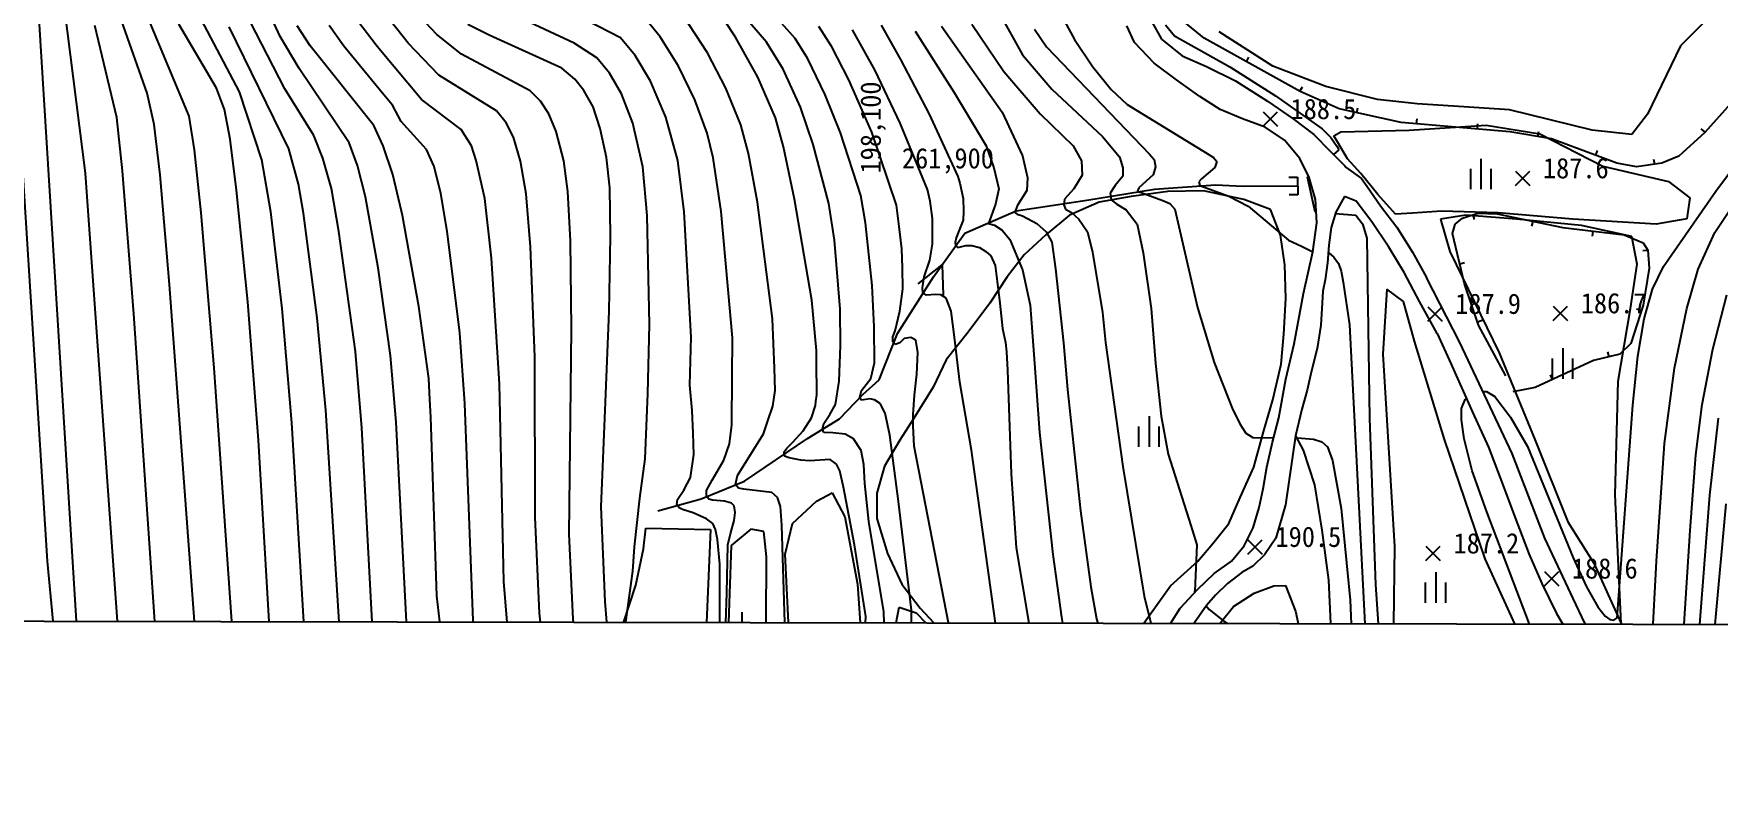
# Model space of a CAD drawing. Header units: millimetres. Extents: x 10470 to 11266, y 1103 to 1807.
# Drawn here: x 10784.3 to 10950.1, y 1380.4 to 1453.9 of the extents above; entities that cross this region are included whole.
import ezdxf
from ezdxf.xclip import XClip

# ---------------------------------------------------------------- set-up
doc = ezdxf.new("R2010")
doc.units = ezdxf.units.MM
doc.header["$LTSCALE"] = 10
doc.header["$MEASUREMENT"] = 0
doc.header["$XCLIPFRAME"] = 2
doc.layers.add('TX-PAPR', color=2, linetype='Continuous', plot=False)
doc.layers.add('TZ-BASE', color=253, linetype='Continuous')
doc.styles.add('HANA', font='GulimChe.ttf')

# ---------------------------------------------------------------- blocks, each defined once
blk = doc.blocks.new('JD-SDFHSFH5FGCFH6')
at = {"layer": 'TZ-BASE'}
for p, q in [((299.31, -18.5, 199), (292.73, -10.82, 199)), ((395.8, -12.29, 184.95), (389.24, -18.86, 184.95)), ((231.6, -78.14, 220), (227.63, -14.06, 220)), ((284.94, -18.05, 203), (276.31, -13.59, 203)), ((296.27, -17.99, 200), (294.09, -14.7, 200)), ((327.26, -13.89, 189), (329.61, -18.21, 189)), ((232.34, -31.36, 219), (230.27, -15.09, 219)), ((238.38, -23.51, 217), (235.85, -16.34, 217)), ((242.51, -25.76, 216), (238.53, -16.18, 216)), ((247.49, -23.38, 214), (243.7, -16.21, 214)), ((251.93, -23.07, 212), (248.53, -16.46, 212)), ((251.49, -17.92, 211), (250.24, -15.25, 211)), ((260.93, -18.78, 208), (259.21, -16.54, 208)), ((264.07, -18.57, 207), (261.72, -15.59, 207)), ((266.9, -17.74, 206), (265.21, -15.96, 206)), ((280.41, -18.59, 204), (274.62, -15.89, 204)), ((288.85, -17.97, 202), (287.55, -16.36, 202)), ((293.52, -19.54, 201), (291.16, -15.94, 201)), ((302.15, -18.14, 198), (300.28, -16.01, 198)), ((322.25, -15.65, 191), (324.49, -19.72, 191)), ((337.21, -16.48, 188.04), (338.16, -18.19, 188.04)), ((342.36, -18.09, 187), (340.39, -16.5, 187)), ((235.42, -25.9, 218), (233.24, -16.83, 218)), ((245.22, -23.02, 215), (241.5, -16.72, 215)), ((252.32, -28.98, 213), (246.47, -16.99, 213)), ((253.33, -21.06, 211), (251.49, -17.92, 211)), ((254.41, -18.86, 210), (253.14, -16.88, 210)), ((257.73, -18.88, 209), (256.28, -16.86, 209)), ((269.31, -19.65, 206), (266.9, -17.74, 206)), ((272.03, -17.79, 205), (269.94, -16.75, 205)), ((279.19, -21.03, 205), (272.03, -17.79, 205)), ((286.39, -19.8, 203), (284.94, -18.05, 203)), ((290.67, -20.85, 202), (288.85, -17.97, 202)), ((298.45, -21.94, 200), (296.27, -17.99, 200)), ((303.38, -20.13, 198), (302.15, -18.14, 198)), ((305.73, -18.94, 197), (304.45, -16.94, 197)), ((309.99, -21.27, 196), (307.79, -17.28, 196)), ((310.59, -16.8, 195), (312.51, -20.19, 195)), ((313.95, -17.39, 194), (317.77, -23.45, 194)), ((316.52, -16.9, 193), (322.5, -25.36, 193)), ((319.51, -16.73, 192), (322.67, -21.38, 192)), ((325.69, -17.22, 190), (326.86, -18.93, 190)), ((329.61, -18.21, 189), (331.41, -20.92, 189)), ((335.51, -18.52, 170.27), (334.75, -16.89, 170.27)), ((338.16, -18.19, 188.04), (340.2, -19.82, 188.04)), ((338.56, -16.77, 188), (339.44, -17.85, 188)), ((339.44, -17.85, 188), (344.88, -20.9, 188)), ((351.8, -23.33, 187), (342.36, -18.09, 187)), ((349.14, -20.83, 184.95), (343.83, -17.46, 184.95)), ((260.7, -26.69, 210), (254.41, -18.86, 210)), ((261.67, -23.65, 209), (257.73, -18.88, 209)), ((261.35, -19.32, 208), (260.93, -18.78, 208)), ((265.38, -24.11, 208), (261.35, -19.32, 208)), ((267.07, -21.72, 207), (264.07, -18.57, 207)), ((276.06, -23.26, 206), (269.31, -19.65, 206)), ((282.62, -20.04, 204), (280.41, -18.59, 204)), ((287.91, -22.31, 203), (286.39, -19.8, 203)), ((295.32, -23.01, 201), (293.52, -19.54, 201)), ((300.95, -21.14, 199), (299.31, -18.5, 199)), ((307.41, -22.19, 197), (305.73, -18.94, 197)), ((324.49, -19.72, 191), (327.4, -23.12, 191)), ((326.86, -18.93, 190), (337, -29.5, 190)), ((337.44, -20.56, 170.27), (335.51, -18.52, 170.27)), ((340.2, -19.82, 188.04), (342.59, -20.88, 188.04)), ((389.24, -18.86, 184.95), (385.97, -25.56, 184.95)), ((258.25, -28.37, 211), (253.33, -21.06, 211)), ((280.46, -22.13, 205), (279.19, -21.03, 205)), ((283.87, -21.52, 204), (282.62, -20.04, 204)), ((285.05, -23.56, 204), (283.87, -21.52, 204)), ((292.27, -24.16, 202), (290.67, -20.85, 202)), ((302.66, -24.87, 199), (300.95, -21.14, 199)), ((305.1, -23.67, 198), (303.38, -20.13, 198)), ((312.48, -26.46, 196), (309.99, -21.27, 196)), ((312.51, -20.19, 195), (315.31, -25.57, 195)), ((322.67, -21.38, 192), (326.23, -25.53, 192)), ((331.41, -20.92, 189), (333.23, -23.14, 189)), ((339.66, -22.19, 170.27), (337.44, -20.56, 170.27)), ((342.59, -20.88, 188.04), (345.46, -22.28, 188.04)), ((344.88, -20.9, 188), (349.39, -23.76, 188)), ((346.54, -20.41, 187), (346.78, -19.97, 187)), ((354.34, -22.86, 184.95), (349.14, -20.83, 184.95)), ((397.04, -21.3, 187), (391.62, -27.37, 187)), ((246.01, -25.1, 215), (245.22, -23.02, 215)), ((254.78, -27.65, 212), (251.93, -23.07, 212)), ((272.77, -25.24, 207), (267.07, -21.72, 207)), ((281.36, -23.24, 205), (280.46, -22.13, 205)), ((289.4, -25.87, 203), (287.91, -22.31, 203)), ((296.78, -26.62, 201), (295.32, -23.01, 201)), ((300.19, -25.92, 200), (298.45, -21.94, 200)), ((309.68, -27.35, 197), (307.41, -22.19, 197)), ((327.4, -23.12, 191), (332.38, -27.77, 191)), ((333.23, -23.14, 189), (334.78, -24.63, 189)), ((341.94, -23.84, 170.27), (339.66, -22.19, 170.27)), ((345.46, -22.28, 188.04), (348.6, -24.3, 188.04)), ((351.78, -23.32, 187), (352.03, -22.89, 187)), ((359.42, -24.12, 184.95), (354.34, -22.86, 184.95)), ((228.59, -69.54, 221), (225.78, -24.82, 221)), ((239.08, -26.59, 217), (238.38, -23.51, 217)), ((249.66, -30.05, 214), (247.49, -23.38, 214)), ((262.52, -24.68, 209), (261.67, -23.65, 209)), ((263.39, -26.28, 209), (262.52, -24.68, 209)), ((269.28, -27.06, 208), (265.38, -24.11, 208)), ((277.1, -24.29, 206), (276.06, -23.26, 206)), ((277.92, -25.52, 206), (277.1, -24.29, 206)), ((282.25, -24.86, 205), (281.36, -23.24, 205)), ((286.16, -26.44, 204), (285.05, -23.56, 204)), ((293.48, -27.43, 202), (292.27, -24.16, 202)), ((306.59, -27.41, 198), (305.1, -23.67, 198)), ((317.77, -23.45, 194), (320.92, -28.68, 194)), ((334.78, -24.63, 189), (342.65, -29.43, 189)), ((343.95, -25.11, 170.27), (341.94, -23.84, 170.27)), ((348.6, -24.3, 188.04), (351.11, -26.04, 188.04)), ((349.39, -23.76, 188), (353.99, -27.02, 188)), ((355.66, -25.04, 187), (351.8, -23.33, 187)), ((363.31, -24.56, 184.95), (359.42, -24.12, 184.95)), ((367.92, -24.84, 184.95), (363.31, -24.56, 184.95)), ((372.4, -25.13, 184.95), (367.92, -24.84, 184.95)), ((235.97, -31.13, 218), (235.42, -25.9, 218)), ((243.04, -29.09, 216), (242.51, -25.76, 216)), ((246.56, -28.01, 215), (246.01, -25.1, 215)), ((265.87, -29.03, 209), (263.39, -26.28, 209)), ((273.72, -26.43, 207), (272.77, -25.24, 207)), ((274.42, -27.83, 207), (273.72, -26.43, 207)), ((278.63, -27.26, 206), (277.92, -25.52, 206)), ((282.97, -26.97, 205), (282.25, -24.86, 205)), ((287.16, -30.74, 204), (286.16, -26.44, 204)), ((290.58, -30.12, 203), (289.4, -25.87, 203)), ((300.99, -28.77, 200), (300.19, -25.92, 200)), ((303.91, -28.55, 199), (302.66, -24.87, 199)), ((315.14, -32.97, 196), (312.48, -26.46, 196)), ((315.31, -25.57, 195), (318.15, -31.69, 195)), ((322.5, -25.36, 193), (324.49, -29.68, 193)), ((326.23, -25.53, 192), (329.47, -28.68, 192)), ((346.15, -26.03, 170.27), (343.95, -25.11, 170.27)), ((348.38, -26.86, 170.27), (346.15, -26.03, 170.27)), ((348.16, -26.76, 188.45), (349.57, -25.34, 188.45)), ((348.16, -25.34, 188.45), (349.57, -26.76, 188.45)), ((351.11, -26.04, 188.04), (353.17, -27.56, 188.04)), ((361.76, -26.39, 187), (355.66, -25.04, 187)), ((357.38, -25.42, 187), (357.49, -24.93, 187)), ((372.44, -27.3, 187), (361.76, -26.39, 187)), ((363.27, -26.52, 187), (363.31, -26.02, 187)), ((380.55, -27.13, 184.95), (372.4, -25.13, 184.95)), ((385.97, -25.56, 184.95), (384.44, -27.56, 184.95)), ((239.66, -31.53, 217), (239.08, -26.59, 217)), ((247.19, -33.03, 215), (246.56, -28.01, 215)), ((255.68, -29.89, 212), (254.78, -27.65, 212)), ((261.61, -28.68, 210), (260.7, -26.69, 210)), ((270.31, -28.68, 208), (269.28, -27.06, 208)), ((275.11, -30.18, 207), (274.42, -27.83, 207)), ((279.37, -30.14, 206), (278.63, -27.26, 206)), ((283.59, -29.82, 205), (282.97, -26.97, 205)), ((294.07, -29.87, 202), (293.48, -27.43, 202)), ((297.54, -29.43, 201), (296.78, -26.62, 201)), ((308.59, -33.58, 198), (306.59, -27.41, 198)), ((312.12, -34.53, 197), (309.68, -27.35, 197)), ((332.38, -27.77, 191), (334.04, -29.76, 191)), ((350.28, -28.13, 170.27), (348.38, -26.86, 170.27)), ((351.79, -29.93, 170.27), (350.28, -28.13, 170.27)), ((353.17, -27.56, 188.04), (354.78, -29.19, 188.04)), ((353.99, -27.02, 188), (354.83, -27.86, 188)), ((354.83, -27.86, 188), (355.43, -28.71, 188)), ((355.12, -27.71, 187.61), (355.81, -27.3, 187.61)), ((355.5, -28.3, 187.61), (355.12, -27.71, 187.61)), ((355.81, -27.3, 187.61), (362.54, -27.14, 187.61)), ((362.54, -27.14, 187.61), (370.11, -26.66, 187.61)), ((369.25, -27.03, 187), (369.29, -26.53, 187)), ((370.11, -26.66, 187.61), (375.38, -27.5, 187.61)), ((376.54, -28, 187), (372.44, -27.3, 187)), ((375.2, -27.77, 187), (375.28, -27.28, 187)), ((375.38, -27.5, 187.61), (381.59, -30.69, 187.61)), ((382.95, -30.37, 187), (376.54, -28, 187)), ((384.44, -27.56, 184.95), (380.55, -27.13, 184.95)), ((391.62, -27.37, 187), (389.07, -29.69, 187)), ((391.64, -27.35, 187), (391.26, -27.01, 187)), ((243.7, -35.28, 216), (243.04, -29.09, 216)), ((253.28, -32.44, 213), (252.32, -28.98, 213)), ((259.07, -30.6, 211), (258.25, -28.37, 211)), ((262.57, -31.5, 210), (261.61, -28.68, 210)), ((266.62, -30.7, 209), (265.87, -29.03, 209)), ((270.77, -30.12, 208), (270.31, -28.68, 208)), ((283.89, -32.82, 205), (283.59, -29.82, 205)), ((298.43, -34.23, 201), (297.54, -29.43, 201)), ((302.07, -33.91, 200), (300.99, -28.77, 200)), ((305.44, -34.35, 199), (303.91, -28.55, 199)), ((320.92, -28.68, 194), (321.67, -30.84, 194)), ((324.49, -29.68, 193), (324.99, -31.83, 193)), ((329.47, -28.68, 192), (330.3, -30.17, 192)), ((334.04, -29.76, 191), (334.37, -30.84, 191)), ((337, -29.5, 190), (337.44, -30.03, 190)), ((342.65, -29.43, 189), (343.28, -29.84, 189)), ((354.78, -29.19, 188.04), (356.2, -30.66, 188.04)), ((355.63, -29.06, 188), (355.1, -29.52, 188)), ((355.43, -28.71, 188), (355.63, -29.06, 188)), ((356.48, -29.97, 187.61), (355.5, -28.3, 187.61)), ((380.89, -29.61, 187), (381.06, -29.14, 187)), ((389.07, -29.69, 187), (387.4, -30.4, 187)), ((235.83, -80.33, 219), (232.34, -31.36, 219)), ((237.07, -45.2, 218), (235.97, -31.13, 218)), ((250.57, -35.18, 214), (249.66, -30.05, 214)), ((256.52, -32.89, 212), (255.68, -29.89, 212)), ((259.87, -33.71, 211), (259.07, -30.6, 211)), ((267.28, -33.37, 209), (266.62, -30.7, 209)), ((271.6, -33.87, 208), (270.77, -30.12, 208)), ((275.69, -33.41, 207), (275.11, -30.18, 207)), ((279.78, -33.18, 206), (279.37, -30.14, 206)), ((287.57, -35.52, 204), (287.16, -30.74, 204)), ((291.21, -35.18, 203), (290.58, -30.12, 203)), ((294.87, -35.13, 202), (294.07, -29.87, 202)), ((321.67, -30.84, 194), (322.17, -32.91, 194)), ((330.3, -30.17, 192), (330.38, -31.58, 192)), ((334.37, -30.84, 191), (334.37, -31.67, 191)), ((337.59, -30.76, 190), (337.34, -31.52, 190)), ((337.44, -30.03, 190), (337.59, -30.76, 190)), ((343.41, -30.81, 189), (342.12, -31.92, 189)), ((343.28, -29.84, 189), (343.6, -30.21, 189)), ((343.6, -30.21, 189), (343.41, -30.81, 189)), ((352.69, -31.81, 170.27), (351.79, -29.93, 170.27)), ((356.2, -30.66, 188.04), (356.35, -30.81, 188.04)), ((356.35, -30.81, 188.04), (357.84, -31.89, 188.04)), ((357.79, -31.41, 187.61), (356.48, -29.97, 187.61)), ((359.44, -33.48, 187.61), (357.79, -31.41, 187.61)), ((368.6, -32.95), (368.6, -30.95)), ((369.6, -29.95), (369.6, -32.95)), ((370.6, -32.95), (370.6, -30.95)), ((372.99, -32.58, 187.63), (374.4, -31.16, 187.63)), ((372.99, -31.16, 187.63), (374.4, -32.58, 187.63)), ((381.59, -30.69, 187.61), (388.04, -32.18, 187.61)), ((384.9, -30.76, 187), (382.95, -30.37, 187)), ((387.4, -30.4, 187), (384.9, -30.76, 187)), ((386.69, -30.5, 187), (386.62, -30.01, 187)), ((392.71, -33.13, 188), (395, -30.05, 188)), ((240.6, -42.31, 217), (239.66, -31.53, 217)), ((248.29, -44.01, 215), (247.19, -33.03, 215)), ((253.77, -35.31, 213), (253.28, -32.44, 213)), ((257.26, -37.11, 212), (256.52, -32.89, 212)), ((263.4, -35.12, 210), (262.57, -31.5, 210)), ((283.98, -37.59, 205), (283.89, -32.82, 205)), ((315.43, -34.11, 196), (315.14, -32.97, 196)), ((318.15, -31.69, 195), (318.33, -32.34, 195)), ((318.33, -32.34, 195), (318.65, -33.87, 195)), ((322.17, -32.91, 194), (321.84, -34.41, 194)), ((324.91, -33.08, 193), (323.99, -34.57, 193)), ((324.99, -31.83, 193), (324.91, -33.08, 193)), ((329.55, -32.91, 192), (328.64, -33.91, 192)), ((330.38, -31.58, 192), (329.55, -32.91, 192)), ((330.83, -34.01, 187.34), (337.49, -32.94, 187.34)), ((333.62, -32.58, 191), (333.12, -33.33, 191)), ((334.37, -31.67, 191), (333.62, -32.58, 191)), ((335.95, -32.8, 190), (335.8, -33.14, 190)), ((335.8, -33.14, 190), (338.31, -34.07, 190)), ((337.34, -31.52, 190), (335.95, -32.8, 190)), ((337.49, -32.94, 187.34), (343.48, -32.52, 187.34)), ((342.3, -33.11, 191.56), (338.81, -33.16, 191.56)), ((342.12, -31.92, 189), (341.83, -32.22, 189)), ((341.83, -32.22, 189), (341.93, -32.58, 189)), ((341.93, -32.58, 189), (344.79, -33.62, 189)), ((346.27, -33.96, 191.56), (342.3, -33.11, 191.56)), ((343.48, -32.52, 187.34), (346.22, -32.65, 187.34)), ((346.22, -32.65, 187.34), (351.57, -32.62, 187.34)), ((350.69, -31.77, 187.34), (351.55, -31.75, 187.34)), ((351.55, -31.75, 187.34), (351.58, -33.49, 187.34)), ((352.61, -31.66, 188), (352.51, -31.74, 188)), ((352.51, -31.74, 188), (353.27, -35.14, 188)), ((353.33, -33.97, 170.27), (352.69, -31.81, 170.27)), ((357.84, -31.89, 188.04), (358.42, -32.68, 188.04)), ((358.42, -32.68, 188.04), (359.73, -34.59, 188.04)), ((387.56, -40.54, 188), (392.71, -33.13, 188)), ((388.04, -32.18, 187.61), (390.14, -33.8, 187.61)), ((392.61, -37.21, 189), (396.1, -31.94, 189)), ((261.1, -40.67, 211), (259.87, -33.71, 211)), ((267.9, -37.07, 209), (267.28, -33.37, 209)), ((272.25, -39.74, 208), (271.6, -33.87, 208)), ((276.11, -38.61, 207), (275.69, -33.41, 207)), ((280.02, -38.01, 206), (279.78, -33.18, 206)), ((299.9, -45.71, 201), (298.43, -34.23, 201)), ((303.76, -43.85, 200), (302.07, -33.91, 200)), ((306.01, -37.95, 199), (305.44, -34.35, 199)), ((309.07, -36.26, 198), (308.59, -33.58, 198)), ((312.37, -36.62, 197), (312.12, -34.53, 197)), ((315.66, -35.84, 196), (315.43, -34.11, 196)), ((318.65, -33.87, 195), (318.71, -35.12, 195)), ((321.84, -34.41, 194), (321.17, -36.31, 194)), ((323.99, -34.57, 193), (323.74, -35.23, 193)), ((323.89, -35.06, 187.34), (330.83, -34.01, 187.34)), ((328.64, -33.91, 192), (328.56, -34.49, 192)), ((328.56, -34.49, 192), (328.72, -34.9, 192)), ((332.05, -34.21, 191.56), (329.13, -35.51, 191.56)), ((335.18, -33.67, 191.56), (332.05, -34.21, 191.56)), ((333.12, -33.33, 191), (333.21, -33.99, 191)), ((333.21, -33.99, 191), (333.79, -34.41, 191)), ((333.79, -34.41, 191), (334.7, -34.99, 191)), ((338.81, -33.16, 191.56), (335.18, -33.67, 191.56)), ((338.31, -34.07, 190), (338.98, -34.35, 190)), ((338.98, -34.35, 190), (339.48, -34.91, 190)), ((344.79, -33.62, 189), (346.71, -34.62, 189)), ((348.88, -34.93, 191.56), (346.27, -33.96, 191.56)), ((346.71, -34.62, 189), (350.66, -37.95, 189)), ((351.58, -33.49, 187.34), (350.73, -33.51, 187.34)), ((353.46, -36.27, 170.27), (353.33, -33.97, 170.27)), ((356.16, -33.67, 196.3), (355.33, -35.19, 196.3)), ((357.31, -34.13, 196.3), (356.16, -33.67, 196.3)), ((358.85, -36.14, 196.3), (357.31, -34.13, 196.3)), ((361.18, -35.39, 187.61), (359.44, -33.48, 187.61)), ((359.73, -34.59, 188.04), (361.32, -36.68, 188.04)), ((390.14, -33.8, 187.61), (389.84, -35.86, 187.61)), ((244.99, -50.53, 216), (243.7, -35.28, 216)), ((251.67, -44.67, 214), (250.57, -35.18, 214)), ((255.11, -45.59, 213), (253.77, -35.31, 213)), ((263.5, -35.52, 210), (263.4, -35.12, 210)), ((265.11, -44.49, 210), (263.5, -35.52, 210)), ((287.82, -46.26, 204), (287.57, -35.52, 204)), ((291.89, -47.51, 203), (291.21, -35.18, 203)), ((295.97, -47.58, 202), (294.87, -35.13, 202)), ((309.72, -42.42, 198), (309.07, -36.26, 198)), ((315.66, -38.36, 196), (315.66, -35.84, 196)), ((318.65, -36, 195), (318.33, -36.81, 195)), ((318.71, -35.12, 195), (318.65, -36, 195)), ((318.84, -37.28, 187.34), (323.89, -35.06, 187.34)), ((321.17, -36.31, 194), (321.75, -36.48, 194)), ((323.74, -35.23, 193), (323.99, -35.4, 193)), ((323.99, -35.4, 193), (324.49, -35.57, 193)), ((324.49, -35.57, 193), (325.9, -36.31, 193)), ((325.9, -36.31, 193), (326.82, -37.14, 193)), ((329.13, -35.51, 191.56), (326.78, -37.43, 191.56)), ((328.72, -34.9, 192), (329.31, -35.23, 192)), ((329.31, -35.23, 192), (330.05, -35.9, 192)), ((330.05, -35.9, 192), (330.88, -37.14, 192)), ((334.7, -34.99, 191), (335.78, -36.4, 191)), ((335.78, -36.4, 191), (336.36, -39.22, 191)), ((339.48, -34.91, 190), (341.71, -44.57, 190)), ((349.88, -37.47, 191.56), (348.88, -34.93, 191.56)), ((353.07, -39.11, 170.27), (353.46, -36.27, 170.27)), ((353.27, -35.14, 188), (353.39, -35.15, 188)), ((355.33, -35.19, 196.3), (354.87, -36.71, 196.3)), ((355.29, -35.32, 188), (357.29, -35.5, 188)), ((357.29, -35.5, 188), (357.95, -36.34, 188)), ((357.95, -36.34, 188), (358.36, -37.77, 188)), ((360.52, -38.64, 196.3), (358.85, -36.14, 196.3)), ((362.88, -35.29, 187.61), (361.18, -35.39, 187.61)), ((365.71, -35.11, 187.61), (362.88, -35.29, 187.61)), ((368.1, -35.49, 187.88), (365.63, -35.89, 187.88)), ((365.63, -35.89, 187.88), (366.55, -39.07, 187.88)), ((371.3, -35.27, 187.61), (365.71, -35.11, 187.61)), ((366.81, -37.3, 187), (367.05, -36.39, 187)), ((367.05, -36.39, 187), (367.79, -35.78, 187)), ((367.79, -35.78, 187), (369.28, -35.31, 187)), ((373.09, -35.89, 187.88), (368.1, -35.49, 187.88)), ((368.79, -35.46, 187), (368.94, -35.94, 187)), ((369.28, -35.31, 187), (371.19, -35.36, 187)), ((371.19, -35.36, 187), (377.66, -36.72, 187)), ((378.64, -35.89, 187.61), (371.3, -35.27, 187.61)), ((379.48, -36.52, 187.88), (373.09, -35.89, 187.88)), ((374.69, -36.1, 187), (374.58, -36.58, 187)), ((386.82, -36.37, 187.61), (378.64, -35.89, 187.61)), ((389.84, -35.86, 187.61), (386.82, -36.37, 187.61)), ((258.87, -48.9, 212), (257.26, -37.11, 212)), ((269.16, -47.07, 209), (267.9, -37.07, 209)), ((280.13, -46.72, 206), (280.02, -38.01, 206)), ((283.84, -44.95, 205), (283.98, -37.59, 205)), ((306.57, -44.75, 199), (306.01, -37.95, 199)), ((312.64, -38.81, 197), (312.37, -36.62, 197)), ((315.73, -41.58, 187.34), (318.84, -37.28, 187.34)), ((317.96, -37.72, 195), (317.86, -38.19, 195)), ((318.33, -36.81, 195), (317.96, -37.72, 195)), ((321.75, -36.48, 194), (322.5, -36.98, 194)), ((322.5, -36.98, 194), (323.25, -37.89, 194)), ((323.25, -37.89, 194), (324.49, -40.88, 194)), ((326.78, -37.43, 191.56), (324.66, -39.41, 191.56)), ((326.82, -37.14, 193), (327.4, -38.14, 193)), ((330.88, -37.14, 192), (331.38, -39.13, 192)), ((350.31, -40.4, 191.56), (349.88, -37.47, 191.56)), ((350.66, -37.95, 189), (351.96, -38.55, 189)), ((354.87, -36.71, 196.3), (354.65, -38.46, 196.3)), ((358.36, -37.77, 188), (358.64, -55.49, 188)), ((361.32, -36.68, 188.04), (362.86, -39.13, 188.04)), ((367.98, -42.25, 187), (366.81, -37.3, 187)), ((377.66, -36.72, 187), (383.68, -37.44, 187)), ((384.45, -37.61, 187.88), (379.48, -36.52, 187.88)), ((380.6, -37.07, 187), (380.54, -37.57, 187)), ((383.68, -37.44, 187), (385.54, -38.21, 187)), ((384.96, -40.31, 187.88), (384.45, -37.61, 187.88)), ((390.96, -40.82, 189), (392.61, -37.21, 189)), ((273.06, -52.1, 208), (272.25, -39.74, 208)), ((276.53, -49.42, 207), (276.11, -38.61, 207)), ((312.69, -40.69, 197), (312.64, -38.81, 197)), ((315.39, -39.91, 196), (315.66, -38.36, 196)), ((317.86, -38.19, 195), (317.9, -38.53, 195)), ((317.9, -38.53, 195), (318.15, -38.69, 195)), ((318.15, -38.69, 195), (318.93, -38.47, 195)), ((318.93, -38.47, 195), (319.52, -38.47, 195)), ((319.52, -38.47, 195), (320.27, -38.69, 195)), ((320.27, -38.69, 195), (320.9, -39.06, 195)), ((320.9, -39.06, 195), (321.4, -39.5, 195)), ((321.4, -39.5, 195), (321.81, -40.44, 195)), ((324.66, -39.41, 191.56), (323, -41.58, 191.56)), ((327.4, -38.14, 193), (327.73, -40.79, 193)), ((331.38, -39.13, 192), (332.37, -45.07, 192)), ((336.36, -39.22, 191), (337.17, -44.68, 191)), ((351.96, -38.55, 189), (353, -39.06, 189)), ((352.14, -43.21, 170.27), (353.07, -39.11, 170.27)), ((353, -39.06, 189), (353.07, -39.06, 189)), ((354.65, -38.46, 196.3), (354.51, -40.2, 196.3)), ((354.58, -39.21, 189), (354.65, -39.22, 189)), ((354.65, -39.22, 189), (355.13, -39.63, 189)), ((355.13, -39.63, 189), (355.57, -40.25, 189)), ((362.05, -41.15, 196.3), (360.52, -38.64, 196.3)), ((362.86, -39.13, 188.04), (364.25, -41.64, 188.04)), ((366.55, -39.07, 187.88), (371.4, -49.04, 187.88)), ((386.01, -38.96, 187), (385.51, -39, 187)), ((385.54, -38.21, 187), (386.01, -38.95, 187)), ((386.01, -38.95, 187), (386.15, -40.71, 187)), ((262.33, -49.31, 211), (261.1, -40.67, 211)), ((312.74, -42.74, 197), (312.69, -40.69, 197)), ((314.25, -42.25, 187.34), (316.59, -40.38, 187.34)), ((314.84, -41.56, 196), (315.39, -39.91, 196)), ((316.59, -40.38, 187.34), (316.69, -43.38, 187.34)), ((321.81, -40.44, 195), (322.02, -42.03, 195)), ((324.49, -40.88, 194), (325.24, -44.36, 194)), ((327.73, -40.79, 193), (328.54, -48.07, 193)), ((350.41, -43.68, 191.56), (350.31, -40.4, 191.56)), ((354.51, -40.2, 196.3), (354.28, -41.85, 196.3)), ((355.57, -40.25, 189), (355.86, -41.01, 189)), ((355.86, -41.01, 189), (356.05, -42.1, 189)), ((363.54, -44, 196.3), (362.05, -41.15, 196.3)), ((367.51, -40.27, 187), (367.99, -40.15, 187)), ((384.31, -44.68, 187.88), (384.96, -40.31, 187.88)), ((386.15, -40.71, 187), (385.56, -44.35, 187)), ((386.47, -42.77, 188), (387.56, -40.54, 188)), ((389.86, -44.67, 189), (390.96, -40.82, 189)), ((243.48, -81.44, 217), (240.6, -42.31, 217)), ((309.9, -46.49, 198), (309.72, -42.42, 198)), ((312.2, -47.14, 187.34), (315.73, -41.58, 187.34)), ((312.42, -44.94, 197), (312.74, -42.74, 197)), ((314.65, -42.65, 196), (314.84, -41.56, 196)), ((314.7, -43.11, 196), (314.65, -42.65, 196)), ((323, -41.58, 191.56), (321.28, -44.15, 191.56)), ((322.02, -42.03, 195), (322.27, -44.16, 195)), ((354.04, -42.97, 196.3), (353.98, -44.13, 196.3)), ((354.28, -41.85, 196.3), (354.04, -42.97, 196.3)), ((356.05, -42.1, 189), (356.66, -46.3, 189)), ((360.34, -42.79, 188.26), (359.96, -49.18, 188.26)), ((361.98, -43.98, 188.26), (360.34, -42.79, 188.26)), ((367.52, -48.03, 188.04), (364.25, -41.64, 188.04)), ((369.36, -46.33, 187), (367.98, -42.25, 187)), ((385.66, -45.69, 188), (386.47, -42.77, 188)), ((249.33, -57.63, 215), (248.29, -44.01, 215)), ((252.63, -55.93, 214), (251.67, -44.67, 214)), ((266.1, -51.56, 210), (265.11, -44.49, 210)), ((304.24, -48.82, 200), (303.76, -43.85, 200)), ((315.02, -43.38, 196), (314.7, -43.11, 196)), ((315.98, -43.29, 196), (315.02, -43.38, 196)), ((316.48, -43.34, 196), (315.98, -43.29, 196)), ((316.99, -43.66, 196), (316.48, -43.34, 196)), ((317.49, -44.94, 196), (316.99, -43.66, 196)), ((321.28, -44.15, 191.56), (319.15, -47.02, 191.56)), ((322.27, -44.16, 195), (322.54, -46.65, 195)), ((325.24, -44.36, 194), (325.67, -50.09, 194)), ((337.17, -44.68, 191), (337.57, -50.1, 191)), ((341.71, -44.57, 190), (343.36, -49.99, 190)), ((350.22, -47.19, 191.56), (350.41, -43.68, 191.56)), ((351.23, -48.14, 170.27), (352.14, -43.21, 170.27)), ((353.98, -44.13, 196.3), (353.85, -46.32, 196.3)), ((363.07, -47.89, 188.26), (361.98, -43.98, 188.26)), ((365.3, -47.13, 196.3), (363.54, -44, 196.3)), ((364.36, -45.92, 187.92), (365.77, -44.5, 187.92)), ((364.36, -44.5, 187.92), (365.77, -45.92, 187.92)), ((376.71, -45.86, 186.68), (378.12, -44.44, 186.68)), ((376.71, -44.44, 186.68), (378.12, -45.86, 186.68)), ((383.09, -51.81, 187.88), (384.31, -44.68, 187.88)), ((385.56, -44.35, 187), (384.33, -48.12, 187)), ((385.38, -44.88, 187), (384.91, -44.73, 187)), ((388.63, -50.55, 189), (389.86, -44.67, 189)), ((392.41, -48.68, 190), (393.8, -43.33, 190)), ((239.38, -78.89, 218), (237.07, -45.2, 218)), ((255.97, -54.69, 213), (255.11, -45.59, 213)), ((283.47, -53.88, 205), (283.84, -44.95, 205)), ((287.63, -53.04, 204), (287.82, -46.26, 204)), ((300.09, -50.54, 201), (299.9, -45.71, 201)), ((306.61, -48.32, 199), (306.57, -44.75, 199)), ((311.96, -46.86, 197), (312.42, -44.94, 197)), ((317.81, -47.49, 196), (317.49, -44.94, 196)), ((332.37, -45.07, 192), (332.66, -48.03, 192)), ((353.85, -46.32, 196.3), (353.47, -48.62, 196.3)), ((356.66, -46.3, 189), (358.46, -81.58, 189)), ((369.25, -46, 187), (369.72, -45.84, 187)), ((372.06, -51.3, 187), (369.36, -46.33, 187)), ((385.04, -49.37, 188), (385.66, -45.69, 188)), ((269.65, -54.01, 209), (269.16, -47.07, 209)), ((279.9, -66.87, 206), (280.13, -46.72, 206)), ((291.78, -52.21, 203), (291.89, -47.51, 203)), ((295.94, -51.37, 202), (295.97, -47.58, 202)), ((309.95, -50.01, 198), (309.9, -46.49, 198)), ((310.39, -51.69, 187.34), (312.2, -47.14, 187.34)), ((311.73, -47.45, 197), (311.96, -46.86, 197)), ((311.73, -47.95, 197), (311.73, -47.45, 197)), ((311.96, -48.23, 197), (311.73, -47.95, 197)), ((312.42, -48.04, 197), (311.96, -48.23, 197)), ((312.87, -47.63, 197), (312.42, -48.04, 197)), ((313.51, -47.54, 197), (312.87, -47.63, 197)), ((314.01, -47.81, 197), (313.51, -47.54, 197)), ((314.2, -49, 197), (314.01, -47.81, 197)), ((319.15, -47.02, 191.56), (317, -49.74, 191.56)), ((318.34, -51.92, 196), (317.81, -47.49, 196)), ((322.54, -46.65, 195), (322.83, -48.01, 195)), ((322.83, -48.01, 195), (322.91, -48.93, 195)), ((332.66, -48.03, 192), (334.36, -60.21, 192)), ((349.93, -50.17, 191.56), (350.22, -47.19, 191.56)), ((366.01, -57.56, 188.26), (363.07, -47.89, 188.26)), ((365.3, -47.13, 198.71), (366.62, -50.1, 198.71)), ((372.68, -58.95, 188.04), (367.52, -48.03, 188.04)), ((259.5, -56.4, 212), (258.87, -48.9, 212)), ((262.89, -55.86, 211), (262.33, -49.31, 211)), ((276.56, -65.21, 207), (276.53, -49.42, 207)), ((304.25, -49.42, 200), (304.24, -48.82, 200)), ((304.25, -49.91, 200), (304.25, -49.42, 200)), ((306.47, -51.84, 199), (306.61, -48.32, 199)), ((314.11, -51.15, 197), (314.2, -49, 197)), ((322.91, -48.93, 195), (323.02, -50.75, 195)), ((328.54, -48.07, 193), (328.91, -52.66, 193)), ((350.42, -51.63, 189.73), (351.23, -48.14, 189.73)), ((353.47, -48.62, 196.3), (352.91, -50.94, 196.3)), ((359.96, -49.18, 188.26), (361.11, -68.08, 188.26)), ((371.4, -49.04, 187.88), (374.9, -57.56, 187.88)), ((376.65, -51.59), (376.65, -49.59)), ((377.65, -48.59), (377.65, -51.59)), ((378.65, -51.59), (378.65, -49.59)), ((383.27, -49.18, 187), (380.67, -49.79, 187)), ((382.2, -49.43, 187), (382.08, -48.94, 187)), ((384.33, -48.12, 187), (383.27, -49.18, 187)), ((384.54, -54.2, 188), (385.04, -49.37, 188)), ((391.37, -54.12, 190), (392.41, -48.68, 190)), ((247.11, -81.2, 216), (244.99, -50.53, 216)), ((295.92, -56.11, 202), (295.94, -51.37, 202)), ((300.16, -52.75, 201), (300.09, -50.54, 201)), ((304.27, -53.17, 200), (304.25, -49.91, 200)), ((309.58, -51.56, 198), (309.95, -50.01, 198)), ((313.88, -53.21, 197), (314.11, -51.15, 197)), ((317, -49.74, 191.56), (315.72, -52.41, 191.56)), ((323.02, -50.75, 195), (323.37, -60.93, 195)), ((325.67, -50.09, 194), (326.16, -56.89, 194)), ((337.57, -50.1, 191), (338.14, -55.26, 191)), ((343.36, -49.99, 190), (345.13, -54.48, 190)), ((349.13, -53.67, 191.56), (349.93, -50.17, 191.56)), ((352.91, -50.94, 196.3), (352.51, -52.72, 196.3)), ((366.62, -50.1, 198.71), (368.77, -54.89, 198.71)), ((380.67, -49.79, 187), (374.94, -52.45, 187)), ((376.65, -51.65, 187), (376.44, -51.2, 187)), ((387.65, -57.95, 189), (388.63, -50.55, 189)), ((266.21, -53.63, 210), (266.1, -51.56, 210)), ((273.47, -71.53, 208), (273.06, -52.1, 208)), ((291.99, -54.71, 203), (291.78, -52.21, 203)), ((299.93, -54.29, 201), (300.16, -52.75, 201)), ((306.11, -54.12, 199), (306.47, -51.84, 199)), ((308.49, -53.39, 198), (308.67, -52.75, 198)), ((308.67, -52.75, 198), (309.58, -51.56, 198)), ((308.78, -53.15, 197.57), (310.39, -51.69, 197.57)), ((315.72, -52.41, 191.56), (313.77, -55.54, 191.56)), ((319.48, -58.61, 196), (318.34, -51.92, 196)), ((328.91, -52.66, 193), (330.21, -64.57, 193)), ((349.73, -55.42, 189.73), (350.42, -51.63, 189.73)), ((352.51, -52.72, 196.3), (351.97, -54.58, 196.3)), ((369.79, -52.84, 188), (370.14, -52.83, 188)), ((370.14, -52.83, 188), (370.95, -53.32, 188)), ((374.94, -52.45, 187), (372.74, -52.87, 187)), ((382.81, -63.01, 187.88), (383.09, -51.81, 187.88)), ((257.66, -81.3, 213), (255.97, -54.69, 213)), ((266.3, -55.38, 210), (266.21, -53.63, 210)), ((270.47, -75.35, 209), (269.65, -54.01, 209)), ((283.05, -64.18, 205), (283.47, -53.88, 205)), ((287.37, -59.47, 204), (287.63, -53.04, 204)), ((299.46, -55.74, 201), (299.93, -54.29, 201)), ((303.73, -55.44, 200), (304.13, -54.21, 200)), ((304.13, -54.21, 200), (304.18, -53.83, 200)), ((304.18, -53.83, 200), (304.27, -53.17, 200)), ((305.56, -55.12, 199), (306.11, -54.12, 199)), ((306.51, -55.53, 197.57), (308.78, -53.15, 197.57)), ((308.67, -53.71, 198), (308.49, -53.39, 198)), ((309.49, -53.57, 198), (308.67, -53.71, 198)), ((309.95, -53.66, 198), (309.49, -53.57, 198)), ((310.5, -54.03, 198), (309.95, -53.66, 198)), ((311, -54.99, 198), (310.5, -54.03, 198)), ((313.74, -55.12, 197), (313.88, -53.21, 197)), ((345.13, -54.48, 190), (345.87, -56.01, 190)), ((348.21, -56.8, 191.56), (349.13, -53.67, 191.56)), ((351.97, -54.58, 196.3), (351.34, -57.2, 196.3)), ((367.67, -55.62, 188), (367.69, -54.53, 188)), ((367.69, -54.53, 188), (368.04, -53.62, 188)), ((368.04, -53.62, 188), (368.15, -53.52, 188)), ((370.95, -53.32, 188), (372.51, -55.38, 188)), ((383.01, -75.11, 188), (384.54, -54.2, 188)), ((390.74, -59.07, 190), (391.37, -54.12, 190)), ((254.03, -79.02, 214), (252.63, -55.93, 214)), ((263.95, -76.22, 211), (262.89, -55.86, 211)), ((266.87, -72.93, 210), (266.3, -55.38, 210)), ((292.09, -56.95, 203), (291.99, -54.71, 203)), ((295.68, -57.98, 202), (295.92, -56.11, 202)), ((299.01, -57.01, 201), (299.46, -55.74, 201)), ((302.91, -56.72, 200), (303.73, -55.44, 200)), ((303.34, -57.47, 197.57), (306.51, -55.53, 197.57)), ((304.83, -56.54, 199), (304.97, -55.99, 199)), ((304.97, -55.99, 199), (305.56, -55.12, 199)), ((311.46, -57.14, 198), (311, -54.99, 198)), ((313.77, -55.54, 191.56), (312.43, -57.64, 191.56)), ((313.74, -56.22, 197), (313.74, -55.12, 197)), ((313.84, -58.22, 197), (313.74, -56.22, 197)), ((335.95, -58.27, 191.15), (335.95, -56.27, 191.15)), ((336.95, -55.27, 191.15), (336.95, -58.27, 191.15)), ((337.95, -58.27, 191.15), (337.95, -56.27, 191.15)), ((338.14, -55.26, 191), (338.82, -59.01, 191)), ((345.87, -56.01, 190), (346.46, -56.93, 190)), ((349.1, -57.82, 189.73), (349.73, -55.42, 189.73)), ((358.64, -55.49, 188), (359.21, -71.81, 188)), ((367.95, -57.5, 188), (367.67, -55.62, 188)), ((368.77, -54.89, 198.71), (370.35, -58.31, 198.71)), ((372.51, -55.38, 188), (374.17, -58.26, 188)), ((392.13, -63.05, 191), (392.98, -55.45, 191)), ((250.85, -82.82, 215), (249.33, -57.63, 215)), ((260.51, -75.51, 212), (259.5, -56.4, 212)), ((292.18, -59.05, 203), (292.09, -56.95, 203)), ((295.12, -59.61, 202), (295.68, -57.98, 202)), ((296.46, -61.11, 201), (299.01, -57.01, 201)), ((297.15, -61.65, 197.57), (303.34, -57.47, 197.57)), ((301.31, -58.41, 200), (301.9, -57.82, 200)), ((301.9, -57.82, 200), (302.91, -56.72, 200)), ((304.97, -56.86, 199), (304.83, -56.54, 199)), ((305.83, -56.91, 199), (304.97, -56.86, 199)), ((307.07, -57.04, 199), (305.83, -56.91, 199)), ((307.89, -57.5, 199), (307.07, -57.04, 199)), ((308.62, -58.64, 199), (307.89, -57.5, 199)), ((312.43, -57.64, 191.56), (310.92, -60.19, 191.56)), ((312.29, -63.66, 198), (311.46, -57.14, 198)), ((326.16, -56.89, 194), (327.49, -68.88, 194)), ((346.46, -56.93, 190), (347.15, -57.37, 190)), ((347.15, -57.37, 190), (349.21, -57.39, 190)), ((347.24, -60.27, 191.56), (348.21, -56.8, 191.56)), ((348.52, -60.27, 189.73), (349.1, -57.82, 189.73)), ((351.34, -57.2, 196.3), (350.36, -63.99, 196.3)), ((351.3, -57.41, 190), (351.93, -57.42, 190)), ((351.34, -57.2, 193.67), (352.12, -58.6, 193.67)), ((351.93, -57.42, 190), (353.12, -57.54, 190)), ((353.12, -57.54, 190), (353.93, -57.8, 190)), ((353.93, -57.8, 190), (354.49, -58.27, 190)), ((370.02, -69.3, 188.26), (366.01, -57.56, 188.26)), ((368.74, -60.63, 188), (367.95, -57.5, 188)), ((374.9, -57.56, 187.88), (378.15, -65.67, 187.88)), ((386.86, -69.52, 189), (387.65, -57.95, 189)), ((286.86, -63.34, 204), (287.37, -59.47, 204)), ((291.85, -61.29, 203), (292.18, -59.05, 203)), ((293.96, -61.57, 202), (295.12, -59.61, 202)), ((301.04, -58.78, 200), (301.31, -58.41, 200)), ((301.08, -59.19, 200), (301.04, -58.78, 200)), ((301.54, -59.37, 200), (301.08, -59.19, 200)), ((302.68, -59.6, 200), (301.54, -59.37, 200)), ((303.59, -59.66, 200), (302.68, -59.6, 200)), ((305.58, -59.53, 200), (303.59, -59.66, 200)), ((306.2, -59.99, 200), (305.58, -59.53, 200)), ((308.9, -60.01, 199), (308.62, -58.64, 199)), ((317.33, -76.12, 197), (313.84, -58.22, 197)), ((322.25, -78.6, 196), (319.48, -58.61, 196)), ((338.82, -59.01, 191), (341.06, -66.02, 191)), ((352.12, -58.6, 193.67), (353.21, -62.02, 193.67)), ((354.49, -58.27, 190), (355.01, -59.63, 190)), ((355.01, -59.63, 190), (355.86, -64.35, 190)), ((370.35, -58.31, 198.71), (371.74, -62.03, 198.71)), ((375.87, -67.26, 188.04), (372.68, -58.95, 188.04)), ((374.17, -58.26, 188), (378.67, -69.2, 188)), ((390.19, -66.5, 190), (390.74, -59.07, 190)), ((291.2, -62.55, 203), (291.85, -61.29, 203)), ((296.27, -61.99, 201), (296.46, -61.11, 201)), ((306.52, -60.66, 200), (306.2, -59.99, 200)), ((306.88, -62.25, 200), (306.52, -60.66, 200)), ((308.99, -61.89, 199), (308.9, -60.01, 199)), ((310.92, -60.19, 191.56), (310.16, -62.83, 191.56)), ((323.37, -60.93, 195), (323.87, -68.21, 195)), ((334.36, -60.21, 192), (336.48, -72.97, 192)), ((345.9, -63.28, 191.56), (347.24, -60.27, 191.56)), ((348.17, -62.42, 189.73), (348.52, -60.27, 189.73)), ((370.17, -64.69, 188), (368.74, -60.63, 188)), ((290.55, -63.48, 203), (291.2, -62.55, 203)), ((292.88, -63.39, 197.57), (297.15, -61.65, 197.57)), ((293.4, -62.59, 202), (293.96, -61.57, 202)), ((293.4, -63.15, 202), (293.4, -62.59, 202)), ((296.57, -62.34, 201), (296.27, -61.99, 201)), ((297.08, -62.45, 201), (296.57, -62.34, 201)), ((299.83, -62.77, 201), (297.08, -62.45, 201)), ((300.39, -63.26, 201), (299.83, -62.77, 201)), ((304.22, -63.62, 200.97), (305.78, -62.82, 200.97)), ((305.78, -62.82, 200.97), (307.01, -65.18, 200.97)), ((307.96, -67.92, 200), (306.88, -62.25, 200)), ((309.39, -65.62, 199), (308.99, -61.89, 199)), ((310.16, -62.83, 191.56), (310.18, -65.34, 191.56)), ((347.77, -64.24, 189.73), (348.17, -62.42, 189.73)), ((353.21, -62.02, 193.67), (353.96, -66.47, 193.67)), ((371.74, -62.03, 198.71), (372.95, -65.26, 198.71)), ((283.46, -73.51, 205), (283.05, -64.18, 205)), ((286.32, -68.11, 204), (286.86, -63.34, 204)), ((288.64, -64.59, 197.57), (292.88, -63.39, 197.57)), ((290.5, -63.95, 203), (290.55, -63.48, 203)), ((290.73, -64.27, 203), (290.5, -63.95, 203)), ((291.06, -64.46, 203), (290.73, -64.27, 203)), ((292.09, -64.79, 203), (291.06, -64.46, 203)), ((293.63, -63.43, 202), (293.4, -63.15, 202)), ((294, -63.53, 202), (293.63, -63.43, 202)), ((295.17, -63.62, 202), (294, -63.53, 202)), ((295.87, -63.81, 202), (295.17, -63.62, 202)), ((296.15, -64.09, 202), (295.87, -63.81, 202)), ((296.24, -64.74, 202), (296.15, -64.09, 202)), ((300.68, -64.14, 201), (300.39, -63.26, 201)), ((300.83, -65.99, 201), (300.68, -64.14, 201)), ((301.89, -65.83, 200.97), (304.22, -63.62, 200.97)), ((313.58, -74.35, 198), (312.29, -63.66, 198)), ((330.21, -64.57, 193), (331.22, -72.07, 193)), ((344.79, -65.81, 191.56), (345.9, -63.28, 191.56)), ((347.2, -66.25, 189.73), (347.77, -64.24, 189.73)), ((350.36, -63.99, 196.3), (349.41, -67.27, 196.3)), ((355.86, -64.35, 190), (356.73, -73.36, 190)), ((383.39, -75.65, 187.88), (382.81, -63.01, 187.88)), ((390.48, -83.85, 191), (392.13, -63.05, 191)), ((391.87, -83.87, 192), (393.73, -63.88, 192)), ((276.98, -74.65, 207), (276.56, -65.21, 207)), ((287.22, -68.32, 204.1), (287.43, -66.28, 204.1)), ((287.43, -66.28, 204.1), (293.8, -66.4, 204.1)), ((293.4, -65.35, 203), (292.09, -64.79, 203)), ((294.05, -65.81, 203), (293.4, -65.35, 203)), ((294.3, -66.41, 203), (294.05, -65.81, 203)), ((295.78, -66.84, 202), (296.15, -65.53, 202)), ((296.15, -65.53, 202), (296.24, -64.74, 202)), ((301.3, -81.24, 201), (300.83, -65.99, 201)), ((301.16, -68.85, 200.97), (301.89, -65.83, 200.97)), ((307.01, -65.18, 200.97), (308.27, -71.78, 200.97)), ((310.85, -74.51, 199), (309.39, -65.62, 199)), ((310.18, -65.34, 191.56), (311.21, -68.78, 191.56)), ((341.06, -66.02, 191), (341.65, -67.91, 191)), ((343.22, -67.79, 191.56), (344.79, -65.81, 191.56)), ((346.3, -68.01, 189.73), (347.2, -66.25, 189.73)), ((375.18, -77.82, 188), (370.17, -64.69, 188)), ((372.95, -65.26, 198.71), (374.35, -68.88, 198.71)), ((378.15, -65.67, 187.88), (380.7, -69.74, 187.88)), ((280.31, -75.23, 206), (279.9, -66.87, 206)), ((293.8, -66.4, 204.1), (292.74, -90.53, 204.1)), ((294.5, -67.39, 203), (294.3, -66.41, 203)), ((294.74, -69.81, 203), (294.5, -67.39, 203)), ((295.4, -72.67, 202), (295.5, -67.91, 202)), ((295.5, -67.91, 202), (295.78, -66.84, 202)), ((297.76, -66.39, 201.86), (295.83, -67.99, 201.86)), ((299.07, -66.61, 201.86), (297.76, -66.39, 201.86)), ((299.33, -69.12, 201.86), (299.07, -66.61, 201.86)), ((309.08, -74.96, 200), (307.96, -67.92, 200)), ((341.65, -67.91, 191), (341.5, -71.69, 191)), ((341.75, -69.52, 191.56), (343.22, -67.79, 191.56)), ((346.68, -68.84, 190.46), (348.09, -67.42, 190.46)), ((346.68, -67.42, 190.46), (348.09, -68.84, 190.46)), ((349.41, -67.27, 196.3), (348.31, -68.91, 196.3)), ((353.96, -66.47, 193.67), (354.61, -71.41, 193.67)), ((378.68, -73.2, 188.04), (375.87, -67.26, 188.04)), ((389.09, -83.83, 190), (390.19, -66.5, 190)), ((229.54, -79.38, 221), (228.59, -69.54, 221)), ((286.18, -70.5, 204), (286.32, -68.11, 204)), ((286.47, -71.88, 204.1), (287.22, -68.32, 204.1)), ((295.83, -67.99, 201.86), (295.56, -75.63, 201.86)), ((299.27, -75.43, 201.86), (299.33, -69.12, 201.86)), ((301.49, -75.62, 200.97), (301.16, -68.85, 200.97)), ((311.21, -68.78, 191.56), (312.63, -71.78, 191.56)), ((323.87, -68.21, 195), (325.43, -77.48, 195)), ((327.49, -68.88, 194), (328.33, -75.05, 194)), ((339.06, -71.95, 191.56), (341.75, -69.52, 191.56)), ((343.37, -70.75, 189.73), (345.05, -69.53, 189.73)), ((345.05, -69.53, 189.73), (346.3, -68.01, 189.73)), ((348.31, -68.91, 196.3), (347.16, -70.01, 196.3)), ((361.11, -68.08, 188.26), (360.95, -78.34, 188.26)), ((364.19, -69.48, 187.23), (365.6, -68.06, 187.23)), ((364.19, -68.06, 187.23), (365.6, -69.48, 187.23)), ((374.85, -79.94, 188.26), (370.02, -69.3, 188.26)), ((374.35, -68.88, 198.71), (375.6, -71.73, 198.71)), ((378.67, -69.2, 188), (379.99, -72.07, 188)), ((386.49, -76.98, 189), (386.86, -69.52, 189)), ((285.06, -78.5, 204), (286.18, -70.5, 204)), ((294.74, -73.66, 203), (294.74, -69.81, 203)), ((341.74, -72.29, 189.73), (343.37, -70.75, 189.73)), ((346.06, -70.66, 196.3), (344.67, -71.74, 196.3)), ((347.16, -70.01, 196.3), (346.06, -70.66, 196.3)), ((365.15, -70.62), (365.15, -73.62)), ((375.84, -71.95, 188.64), (377.25, -70.53, 188.64)), ((375.84, -70.53, 188.64), (377.25, -71.95, 188.64)), ((380.7, -69.74, 187.88), (383.39, -75.65, 187.88)), ((274.03, -78.01, 208), (273.47, -71.53, 208)), ((285.27, -75.51, 204.1), (286.47, -71.88, 204.1)), ((295.26, -77.25, 202), (295.4, -72.67, 202)), ((308.27, -71.78, 200.97), (308.58, -76.37, 200.97)), ((312.63, -71.78, 191.56), (314.43, -74.14, 191.56)), ((331.22, -72.07, 193), (331.78, -75.2, 193)), ((336.16, -76.04, 191.56), (339.06, -71.95, 191.56)), ((340.02, -74.16, 189.73), (341.74, -72.29, 189.73)), ((341.48, -71.96, 191), (341.43, -72.57, 191)), ((341.43, -72.57, 191), (341.45, -72.6, 191)), ((341.5, -71.69, 191), (341.48, -71.96, 191)), ((343.48, -72.86, 196.3), (342.61, -73.88, 196.3)), ((344.67, -71.74, 196.3), (343.48, -72.86, 196.3)), ((345.24, -73.99, 191.31), (347.28, -72.69, 191.31)), ((347.28, -72.69, 191.31), (349.22, -71.96, 191.31)), ((349.22, -71.96, 191.31), (350.36, -71.91, 191.31)), ((350.36, -71.91, 191.31), (351.36, -74.45, 191.31)), ((354.61, -71.41, 193.67), (354.81, -75.88, 193.67)), ((359.21, -71.81, 188), (359.62, -77.7, 188)), ((364.15, -73.62), (364.15, -71.62)), ((366.15, -73.62), (366.15, -71.62)), ((375.6, -71.73, 198.71), (377.02, -74.69, 198.71)), ((379.99, -72.07, 188), (381.11, -74.01, 188)), ((267.93, -81.38, 210), (266.87, -72.93, 210)), ((284.07, -82.57, 205), (283.46, -73.51, 205)), ((294.38, -97.52, 203), (294.74, -73.66, 203)), ((296.88, -74.55, 201.89), (296.88, -77.55, 201.89)), ((310.92, -77.5, 199), (310.85, -74.51, 199)), ((311.14, -80.46, 197.78), (312.36, -74.04, 197.78)), ((312.36, -74.04, 197.78), (314.03, -74.62, 197.78)), ((313.56, -77.66, 198), (313.58, -74.35, 198)), ((314.43, -74.14, 191.56), (316.38, -76.28, 191.56)), ((336.48, -72.97, 192), (337.33, -76.47, 192)), ((338.92, -75.86, 189.73), (340.02, -74.16, 189.73)), ((342.61, -73.88, 196.3), (341.38, -75.62, 196.3)), ((342.57, -73.93, 191), (342.87, -74.3, 191)), ((342.87, -74.3, 191), (344.3, -75.42, 191)), ((343.72, -75.9, 191.31), (345.24, -73.99, 191.31)), ((351.36, -74.45, 191.31), (352.02, -77.58, 191.31)), ((356.73, -73.36, 190), (358.94, -124.08, 190)), ((379.83, -75.63, 188.04), (378.68, -73.2, 188.04)), ((381.11, -74.01, 188), (381.83, -74.93, 188)), ((271.53, -84.29, 209), (270.47, -75.35, 209)), ((278.43, -85.61, 207), (276.98, -74.65, 207)), ((282.2, -92.47, 206), (280.31, -75.23, 206)), ((284.92, -78.36, 204.1), (285.27, -75.51, 204.1)), ((295.88, -77.55, 201.89), (295.88, -75.55, 201.89)), ((297.88, -77.55, 201.89), (297.88, -75.55, 201.89)), ((298.31, -85.25, 201.86), (299.27, -75.43, 201.86)), ((309.02, -77.01, 200), (309.08, -74.96, 200)), ((314.03, -74.62, 197.78), (316.63, -77.31, 197.78)), ((328.33, -75.05, 194), (328.66, -77.17, 194)), ((331.78, -75.2, 193), (332.08, -76.27, 193)), ((341.38, -75.62, 196.3), (340.71, -77.42, 196.3)), ((344.3, -75.42, 191), (348.38, -78.08, 191)), ((377.02, -74.69, 198.71), (378.93, -77.74, 198.71)), ((381.14, -77.41, 188.04), (379.83, -75.63, 188.04)), ((381.83, -74.93, 188), (382.29, -75.27, 188)), ((382.29, -75.27, 188), (382.67, -75.34, 188)), ((382.67, -75.34, 188), (383.01, -75.11, 188))]:
    blk.add_line(p, q, dxfattribs=at)
at = {"layer": 'TZ-BASE', "style": 'HANA'}
blk.add_text('198,100', height=2, rotation=90, dxfattribs=at).set_placement((310.56, -31.4))
for s, p in [('188.5', (350.87, -26.05, 188.45)), ('261,900', (312.64, -30.9)), ('187.6', (375.7, -31.87, 187.63)), ('187.9', (367.07, -45.21, 187.92)), ('186.7', (379.42, -45.15, 186.68)), ('190.5', (349.39, -68.13, 190.46)), ('187.2', (366.9, -68.77, 187.23)), ('188.6', (378.55, -71.24, 188.64))]:
    blk.add_text(s, height=2, dxfattribs=at).set_placement(p)

msp = doc.modelspace()

# ---------------------------------------------------------------- linework, layer by layer
at = {"layer": 'TX-PAPR', "flags": 128}
msp.add_lwpolyline([(10559.6, 1396.55), (11254.21, 1395.23), (11259.74, 1545.22), (10554.64, 1546.56), (10559.6, 1396.55)], dxfattribs=at)

# ---------------------------------------------------------------- block references
at = {"layer": 'TZ-BASE'}
ref = msp.add_blockref('JD-SDFHSFH5FGCFH6', (10557.12, 1471.56), dxfattribs=at)
XClip(ref).set_block_clipping_path([(2.4833460004, -75.0048615017), (697.0870356228, -76.3266636377), (702.6246141986, 73.6630701726), (-2.4833460004, 75.0048615017)])

doc.saveas('drawing.dxf')
